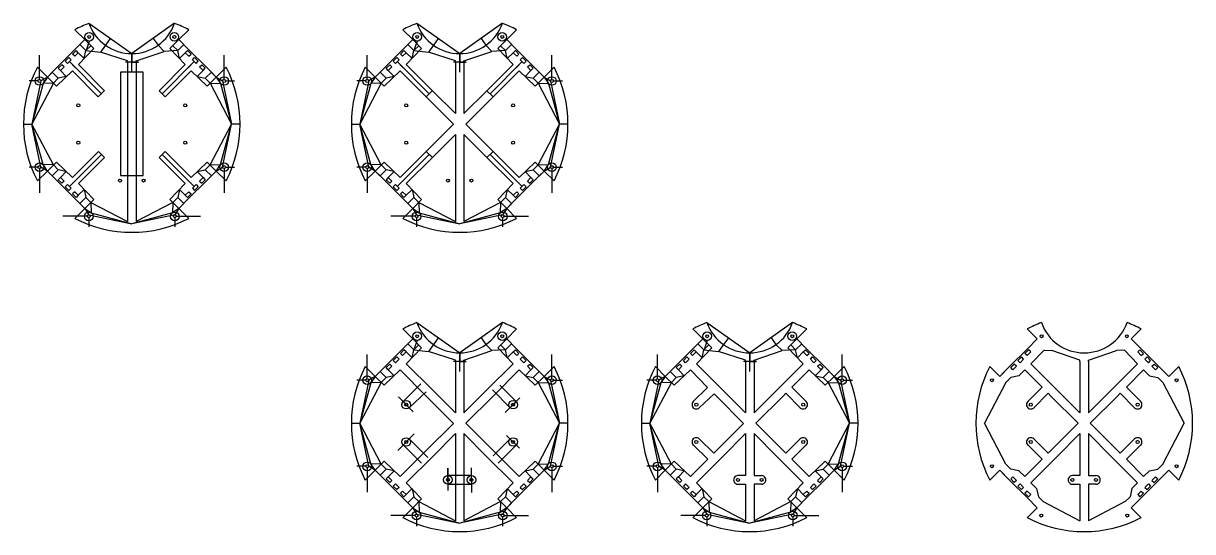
# Model space of a CAD drawing. Header units: millimetres. Extents: x 94 to 4663, y 1700 to 2819.
# Drawn here: x 3504 to 4663, y 1980 to 2484 of the extents above; entities that cross this region are included whole.
import ezdxf

# ---------------------------------------------------------------- set-up
doc = ezdxf.new("R2010")
doc.units = ezdxf.units.MM

msp = doc.modelspace()

# ---------------------------------------------------------------- linework, layer by layer
for p, q in [((3569.2, 2484), (3611.7, 2454)), ((3654.2, 2484), (3611.7, 2454)), ((3894.3, 2484), (3936.8, 2454)), ((3979.3, 2484), (3936.8, 2454)), ((3565.1, 2467.8), (3555.2, 2477.7)), ((3658.3, 2467.8), (3668.2, 2477.7)), ((3890.2, 2467.8), (3880.3, 2477.7)), ((3983.4, 2467.8), (3993.3, 2477.7)), ((3555.4, 2458.1), (3537.7, 2440.4)), ((3555.4, 2458.1), (3565.1, 2467.8)), ((3574, 2458.9), (3558.8, 2443)), ((3560.2, 2463), (3566.2, 2457)), ((3565.1, 2467.8), (3574, 2458.9)), ((3566.2, 2457), (3571.1, 2461.8)), ((3569.5, 2466.2), (3566.7, 2458.2)), ((3566.7, 2458.2), (3567.1, 2457.8)), ((3585.7, 2462.2), (3580.8, 2455.3)), ((3590.4, 2469), (3585.7, 2462.2)), ((3632.9, 2469), (3637.7, 2462.2)), ((3637.7, 2462.2), (3643.7, 2456.2)), ((3658.3, 2467.8), (3649.4, 2458.9)), ((3649.4, 2458.9), (3664.6, 2443)), ((3657.2, 2457), (3652.3, 2461.8)), ((3663.2, 2463), (3657.2, 2457)), ((3668, 2458.1), (3658.3, 2467.8)), ((3668, 2458.1), (3685.7, 2440.4)), ((3880.4, 2458.1), (3862.8, 2440.4)), ((3880.4, 2458.1), (3890.2, 2467.8)), ((3899.1, 2458.9), (3883.9, 2443)), ((3885.3, 2463), (3891.3, 2457)), ((3890.2, 2467.8), (3899.1, 2458.9)), ((3891.3, 2457), (3896.2, 2461.8)), ((3894.6, 2466.2), (3891.7, 2458.2)), ((3891.7, 2458.2), (3892.1, 2457.8)), ((3910.8, 2462.2), (3905.9, 2455.3)), ((3915.5, 2469), (3910.8, 2462.2)), ((3958, 2469), (3962.8, 2462.2)), ((3962.8, 2462.2), (3968.8, 2456.2)), ((3983.4, 2467.8), (3974.5, 2458.9)), ((3974.5, 2458.9), (3989.7, 2443)), ((3982.2, 2457), (3977.4, 2461.8)), ((3988.3, 2463), (3982.2, 2457)), ((3993.1, 2458.1), (3983.4, 2467.8)), ((3993.1, 2458.1), (4010.8, 2440.4)), ((3520.1, 2428.2), (3520.1, 2452.4)), ((3549.4, 2450), (3545.8, 2446.4)), ((3548, 2444.2), (3545.8, 2446.4)), ((3551.6, 2447.8), (3548, 2444.2)), ((3551.6, 2447.8), (3549.4, 2450)), ((3556.5, 2457), (3552.9, 2453.5)), ((3555.1, 2451.3), (3552.9, 2453.5)), ((3558.6, 2454.8), (3555.1, 2451.3)), ((3558.6, 2454.8), (3556.5, 2457)), ((3558.6, 2454.8), (3564.5, 2449)), ((3564.5, 2449), (3566.2, 2457)), ((3566.2, 2457), (3580.8, 2455.3)), ((3607.4, 2446.8), (3580.8, 2455.3)), ((3607.4, 2445.5), (3607.4, 2446.8)), ((3611.7, 2435.4), (3611.7, 2454)), ((3611.7, 2454), (3611.7, 2445.5)), ((3611.7, 2454), (3611.7, 2445.5)), ((3615.9, 2446.9), (3643.7, 2456.2)), ((3615.9, 2445.5), (3615.9, 2446.9)), ((3657.2, 2457), (3643.7, 2456.2)), ((3658.9, 2449), (3657.2, 2457)), ((3664.7, 2454.8), (3658.9, 2449)), ((3664.7, 2454.8), (3666.9, 2457)), ((3664.7, 2454.8), (3668.3, 2451.3)), ((3666.9, 2457), (3670.5, 2453.5)), ((3668.3, 2451.3), (3670.5, 2453.5)), ((3671.8, 2447.8), (3674, 2450)), ((3671.8, 2447.8), (3675.4, 2444.2)), ((3674, 2450), (3677.5, 2446.4)), ((3675.4, 2444.2), (3677.5, 2446.4)), ((3703.2, 2428.2), (3703.2, 2452.4)), ((3845.2, 2428.2), (3845.2, 2452.4)), ((3874.5, 2450), (3870.9, 2446.4)), ((3873.1, 2444.2), (3870.9, 2446.4)), ((3876.7, 2447.8), (3873.1, 2444.2)), ((3876.7, 2447.8), (3874.5, 2450)), ((3881.5, 2457), (3878, 2453.5)), ((3880.2, 2451.3), (3878, 2453.5)), ((3883.7, 2454.8), (3880.2, 2451.3)), ((3883.7, 2454.8), (3881.5, 2457)), ((3883.7, 2454.8), (3889.6, 2449)), ((3889.6, 2449), (3891.3, 2457)), ((3891.3, 2457), (3905.9, 2455.3)), ((3932.5, 2446.8), (3905.9, 2455.3)), ((3932.5, 2445.5), (3932.5, 2446.8)), ((3936.8, 2435.4), (3936.8, 2454)), ((3936.8, 2454), (3936.8, 2445.5)), ((3936.8, 2454), (3936.8, 2445.5)), ((3941, 2446.9), (3968.8, 2456.2)), ((3941, 2445.5), (3941, 2446.9)), ((3982.2, 2457), (3968.8, 2456.2)), ((3984, 2449), (3982.2, 2457)), ((3989.8, 2454.8), (3984, 2449)), ((3989.8, 2454.8), (3992, 2457)), ((3989.8, 2454.8), (3993.4, 2451.3)), ((3992, 2457), (3995.6, 2453.5)), ((3993.4, 2451.3), (3995.6, 2453.5)), ((3996.9, 2447.8), (3999.1, 2450)), ((3996.9, 2447.8), (4000.4, 2444.2)), ((3999.1, 2450), (4002.6, 2446.4)), ((4000.4, 2444.2), (4002.6, 2446.4)), ((4028.3, 2428.2), (4028.3, 2452.4)), ((3528, 2430.7), (3518.1, 2440.6)), ((3537.7, 2440.4), (3528, 2430.7)), ((3528, 2430.7), (3532.8, 2435.6)), ((3532.8, 2435.6), (3538.8, 2429.6)), ((3536.9, 2421.8), (3552.8, 2437)), ((3542.3, 2442.9), (3538.8, 2439.4)), ((3541, 2437.2), (3538.8, 2439.4)), ((3544.5, 2440.7), (3541, 2437.2)), ((3541, 2437.2), (3546.8, 2431.3)), ((3544.5, 2440.7), (3542.3, 2442.9)), ((3549.8, 2446), (3555.5, 2440.3)), ((3549.8, 2446), (3581.6, 2414.2)), ((3549.8, 2446), (3555.8, 2440)), ((3552.8, 2437), (3578.5, 2411.1)), ((3552.8, 2437), (3552.8, 2437)), ((3558.8, 2443), (3584.6, 2417.2)), ((3558.8, 2443), (3558.8, 2443)), ((3600.4, 2435.4), (3600.4, 2332.9)), ((3623, 2435.4), (3600.4, 2435.4)), ((3618.3, 2445.5), (3605.5, 2445.5)), ((3611.7, 2445.5), (3607.4, 2445.5)), ((3607.4, 2445.5), (3607.4, 2290.5)), ((3611.7, 2445.5), (3618.3, 2445.5)), ((3611.7, 2445.5), (3615.9, 2445.5)), ((3615.9, 2445.5), (3615.9, 2290.6)), ((3623, 2332.9), (3623, 2435.4)), ((3638.8, 2417.2), (3664.6, 2443)), ((3673.6, 2446), (3641.8, 2414.2)), ((3644.8, 2411.2), (3670.6, 2437)), ((3673.6, 2446), (3667.6, 2440)), ((3673.6, 2446), (3667.9, 2440.3)), ((3686.5, 2421.8), (3670.6, 2437)), ((3682.4, 2437.2), (3676.6, 2431.3)), ((3678.9, 2440.7), (3681.1, 2442.9)), ((3678.9, 2440.7), (3682.4, 2437.2)), ((3681.1, 2442.9), (3684.6, 2439.4)), ((3682.4, 2437.2), (3684.6, 2439.4)), ((3690.6, 2435.6), (3684.6, 2429.6)), ((3685.7, 2440.4), (3695.4, 2430.7)), ((3695.4, 2430.7), (3690.6, 2435.6)), ((3695.4, 2430.7), (3705.3, 2440.6)), ((3853, 2430.7), (3843.1, 2440.6)), ((3862.8, 2440.4), (3853, 2430.7)), ((3853, 2430.7), (3857.9, 2435.6)), ((3857.9, 2435.6), (3863.9, 2429.6)), ((3862, 2421.8), (3877.9, 2437)), ((3867.4, 2442.9), (3863.9, 2439.4)), ((3866, 2437.2), (3863.9, 2439.4)), ((3869.6, 2440.7), (3866, 2437.2)), ((3866, 2437.2), (3871.9, 2431.3)), ((3869.6, 2440.7), (3867.4, 2442.9)), ((3874.9, 2446), (3880.5, 2440.3)), ((3874.9, 2446), (3906.7, 2414.2)), ((3874.9, 2446), (3880.9, 2440)), ((3877.9, 2437), (3903.6, 2411.1)), ((3877.9, 2437), (3877.9, 2437)), ((3883.9, 2443), (3909.7, 2417.2)), ((3883.9, 2443), (3883.9, 2443)), ((3943.4, 2445.5), (3930.6, 2445.5)), ((3936.8, 2445.5), (3932.5, 2445.5)), ((3932.5, 2445.5), (3932.5, 2394.4)), ((3936.8, 2445.5), (3943.4, 2445.5)), ((3936.8, 2445.5), (3941, 2445.5)), ((3941, 2445.5), (3941, 2394.4)), ((3963.8, 2417.2), (3989.7, 2443)), ((3998.7, 2446), (3966.9, 2414.2)), ((3969.9, 2411.2), (3995.7, 2437)), ((3998.7, 2446), (3992.7, 2440)), ((3998.7, 2446), (3993, 2440.3)), ((4011.6, 2421.8), (3995.7, 2437)), ((4007.5, 2437.2), (4001.6, 2431.3)), ((4004, 2440.7), (4006.2, 2442.9)), ((4004, 2440.7), (4007.5, 2437.2)), ((4006.2, 2442.9), (4009.7, 2439.4)), ((4007.5, 2437.2), (4009.7, 2439.4)), ((4015.7, 2435.6), (4009.6, 2429.6)), ((4010.8, 2440.4), (4020.5, 2430.7)), ((4020.5, 2430.7), (4015.7, 2435.6)), ((4020.5, 2430.7), (4030.4, 2440.6)), ((3518.7, 2426.8), (3509.8, 2426.8)), ((3521.6, 2426.8), (3512.7, 2384.1)), ((3534, 2424.7), (3512.7, 2384.1)), ((3523.7, 2424.4), (3512.7, 2384.1)), ((3528, 2430.7), (3521.6, 2426.8)), ((3528, 2430.7), (3523.7, 2424.4)), ((3534, 2424.7), (3523.7, 2424.4)), ((3528, 2430.7), (3536.9, 2421.8)), ((3538.8, 2429.6), (3534, 2424.7)), ((3546.8, 2431.3), (3538.8, 2429.6)), ((3676.6, 2431.3), (3684.6, 2429.6)), ((3684.6, 2429.6), (3689.4, 2424.7)), ((3695.4, 2430.7), (3686.5, 2421.8)), ((3689.4, 2424.7), (3710.7, 2384.1)), ((3689.4, 2424.7), (3699.7, 2424.4)), ((3695.4, 2430.7), (3701.8, 2426.8)), ((3695.4, 2430.7), (3699.7, 2424.4)), ((3699.7, 2424.4), (3710.7, 2384.1)), ((3701.8, 2426.8), (3710.7, 2384.1)), ((3704.7, 2426.8), (3713.6, 2426.8)), ((3843.8, 2426.8), (3834.9, 2426.8)), ((3846.7, 2426.8), (3837.8, 2384.1)), ((3859, 2424.7), (3837.8, 2384.1)), ((3848.8, 2424.4), (3837.8, 2384.1)), ((3853, 2430.7), (3846.7, 2426.8)), ((3853, 2430.7), (3848.8, 2424.4)), ((3859, 2424.7), (3848.8, 2424.4)), ((3853, 2430.7), (3862, 2421.8)), ((3863.9, 2429.6), (3859, 2424.7)), ((3871.9, 2431.3), (3863.9, 2429.6)), ((4001.6, 2431.3), (4009.6, 2429.6)), ((4009.6, 2429.6), (4014.5, 2424.7)), ((4020.5, 2430.7), (4011.6, 2421.8)), ((4014.5, 2424.7), (4035.7, 2384.1)), ((4014.5, 2424.7), (4024.8, 2424.4)), ((4020.5, 2430.7), (4026.9, 2426.8)), ((4020.5, 2430.7), (4024.8, 2424.4)), ((4024.8, 2424.4), (4035.7, 2384.1)), ((4026.9, 2426.8), (4035.7, 2384.1)), ((4029.8, 2426.8), (4038.7, 2426.8)), ((3584.7, 2417.3), (3578.5, 2411.1)), ((3644.8, 2411.2), (3638.8, 2417.2)), ((3641.8, 2414.2), (3644.8, 2411.2)), ((3909.8, 2417.3), (3903.6, 2411.1)), ((3909.7, 2417.2), (3932.5, 2394.4)), ((3963.8, 2417.2), (3941, 2394.4)), ((3969.9, 2411.2), (3963.8, 2417.2)), ((3966.9, 2414.2), (3969.9, 2411.2)), ((3903.6, 2411.1), (3930.7, 2384)), ((3969.9, 2411.2), (3942.8, 2384.1)), ((3504.2, 2384.1), (3512.7, 2384.1)), ((3534, 2343.5), (3512.7, 2384.1)), ((3521.6, 2341.4), (3512.7, 2384.1)), ((3523.7, 2343.8), (3512.7, 2384.1)), ((3689.4, 2343.5), (3710.7, 2384.1)), ((3699.7, 2343.8), (3710.7, 2384.1)), ((3701.8, 2341.4), (3710.7, 2384.1)), ((3719.2, 2384.1), (3710.7, 2384.1)), ((3829.3, 2384.1), (3837.8, 2384.1)), ((3859, 2343.5), (3837.8, 2384.1)), ((3846.7, 2341.4), (3837.8, 2384.1)), ((3848.8, 2343.8), (3837.8, 2384.1)), ((3903.7, 2357), (3930.7, 2384)), ((3969.9, 2357), (3942.8, 2384.1)), ((4014.5, 2343.5), (4035.7, 2384.1)), ((4024.8, 2343.8), (4035.7, 2384.1)), ((4026.9, 2341.4), (4035.7, 2384.1)), ((4044.2, 2384.1), (4035.7, 2384.1)), ((3909.7, 2351), (3932.5, 2373.8)), ((3932.5, 2373.8), (3932.5, 2290.5)), ((3963.8, 2351), (3941, 2373.8)), ((3941, 2373.8), (3941, 2290.6)), ((3549.8, 2322.2), (3581.6, 2354)), ((3578.6, 2357), (3552.8, 2331.2)), ((3584.6, 2351), (3578.6, 2357)), ((3581.6, 2354), (3584.6, 2351)), ((3644.8, 2357), (3638.8, 2351)), ((3641.8, 2354), (3644.8, 2357)), ((3673.6, 2322.2), (3641.8, 2354)), ((3644.8, 2357), (3670.6, 2331.2)), ((3874.9, 2322.2), (3906.7, 2354)), ((3903.7, 2357), (3877.9, 2331.2)), ((3909.7, 2351), (3903.7, 2357)), ((3906.7, 2354), (3909.7, 2351)), ((3969.9, 2357), (3963.8, 2351)), ((3966.9, 2354), (3969.9, 2357)), ((3998.7, 2322.2), (3966.9, 2354)), ((3969.9, 2357), (3995.7, 2331.2)), ((3528, 2337.5), (3523.7, 2343.8)), ((3534, 2343.5), (3523.7, 2343.8)), ((3528, 2337.5), (3536.9, 2346.4)), ((3538.8, 2338.6), (3534, 2343.5)), ((3536.9, 2346.4), (3552.8, 2331.2)), ((3584.6, 2351), (3558.8, 2325.2)), ((3638.8, 2351), (3664.6, 2325.2)), ((3686.5, 2346.4), (3670.6, 2331.2)), ((3684.6, 2338.6), (3689.4, 2343.5)), ((3695.4, 2337.5), (3686.5, 2346.4)), ((3689.4, 2343.5), (3699.7, 2343.8)), ((3695.4, 2337.5), (3699.7, 2343.8)), ((3853, 2337.5), (3848.8, 2343.8)), ((3859, 2343.5), (3848.8, 2343.8)), ((3853, 2337.5), (3862, 2346.4)), ((3863.9, 2338.6), (3859, 2343.5)), ((3862, 2346.4), (3877.9, 2331.2)), ((3909.7, 2351), (3883.9, 2325.2)), ((3963.8, 2351), (3989.7, 2325.2)), ((4011.6, 2346.4), (3995.7, 2331.2)), ((4009.6, 2338.6), (4014.5, 2343.5)), ((4020.5, 2337.5), (4011.6, 2346.4)), ((4014.5, 2343.5), (4024.8, 2343.8)), ((4020.5, 2337.5), (4024.8, 2343.8)), ((3518.7, 2341.4), (3509.8, 2341.4)), ((3528, 2337.5), (3518.1, 2327.6)), ((3520.1, 2340), (3520.1, 2315.8)), ((3528, 2337.5), (3521.6, 2341.4)), ((3537.7, 2327.8), (3528, 2337.5)), ((3537.7, 2327.8), (3528, 2337.5)), ((3528, 2337.5), (3532.8, 2332.6)), ((3532.8, 2332.6), (3538.8, 2338.6)), ((3546.8, 2336.9), (3538.8, 2338.6)), ((3541, 2331.1), (3538.8, 2328.9)), ((3541, 2331.1), (3546.8, 2336.9)), ((3541, 2331.1), (3544.5, 2327.5)), ((3600.4, 2332.9), (3623, 2332.9)), ((3676.6, 2336.9), (3684.6, 2338.6)), ((3682.4, 2331.1), (3676.6, 2336.9)), ((3682.4, 2331.1), (3678.9, 2327.5)), ((3682.4, 2331.1), (3684.6, 2328.9)), ((3690.6, 2332.6), (3684.6, 2338.6)), ((3685.7, 2327.8), (3695.4, 2337.5)), ((3685.7, 2327.8), (3695.4, 2337.5)), ((3695.4, 2337.5), (3690.6, 2332.6)), ((3695.4, 2337.5), (3701.8, 2341.4)), ((3695.4, 2337.5), (3705.3, 2327.6)), ((3703.2, 2340), (3703.2, 2315.8)), ((3704.7, 2341.4), (3713.6, 2341.4)), ((3843.8, 2341.4), (3834.9, 2341.4)), ((3853, 2337.5), (3843.1, 2327.6)), ((3845.2, 2340), (3845.2, 2315.8)), ((3853, 2337.5), (3846.7, 2341.4)), ((3862.8, 2327.8), (3853, 2337.5)), ((3862.8, 2327.8), (3853, 2337.5)), ((3853, 2337.5), (3857.9, 2332.6)), ((3857.9, 2332.6), (3863.9, 2338.6)), ((3871.9, 2336.9), (3863.9, 2338.6)), ((3866, 2331.1), (3863.9, 2328.9)), ((3866, 2331.1), (3871.9, 2336.9)), ((3866, 2331.1), (3869.6, 2327.5)), ((4001.6, 2336.9), (4009.6, 2338.6)), ((4007.5, 2331.1), (4001.6, 2336.9)), ((4007.5, 2331.1), (4004, 2327.5)), ((4007.5, 2331.1), (4009.7, 2328.9)), ((4015.7, 2332.6), (4009.6, 2338.6)), ((4010.8, 2327.8), (4020.5, 2337.5)), ((4010.8, 2327.8), (4020.5, 2337.5)), ((4020.5, 2337.5), (4015.7, 2332.6)), ((4020.5, 2337.5), (4026.9, 2341.4)), ((4020.5, 2337.5), (4030.4, 2327.6)), ((4028.3, 2340), (4028.3, 2315.8)), ((4029.8, 2341.4), (4038.7, 2341.4)), ((3537.7, 2327.8), (3555.4, 2310.1)), ((3538.8, 2328.9), (3542.3, 2325.3)), ((3544.5, 2327.5), (3542.3, 2325.3)), ((3548, 2324), (3545.8, 2321.8)), ((3545.8, 2321.8), (3549.4, 2318.3)), ((3548, 2324), (3551.6, 2320.4)), ((3551.6, 2320.4), (3549.4, 2318.3)), ((3549.8, 2322.2), (3555.8, 2328.2)), ((3549.8, 2322.2), (3555.5, 2327.9)), ((3558.6, 2313.4), (3564.5, 2319.2)), ((3574, 2309.3), (3558.8, 2325.2)), ((3564.5, 2319.2), (3566.2, 2311.2)), ((3649.4, 2309.3), (3664.6, 2325.2)), ((3658.9, 2319.2), (3657.2, 2311.2)), ((3664.7, 2313.4), (3658.9, 2319.2)), ((3673.6, 2322.2), (3667.6, 2328.2)), ((3673.6, 2322.2), (3667.9, 2327.9)), ((3685.7, 2327.8), (3668, 2310.1)), ((3675.4, 2324), (3671.8, 2320.4)), ((3671.8, 2320.4), (3674, 2318.3)), ((3677.5, 2321.8), (3674, 2318.3)), ((3675.4, 2324), (3677.5, 2321.8)), ((3678.9, 2327.5), (3681.1, 2325.3)), ((3684.6, 2328.9), (3681.1, 2325.3)), ((3862.8, 2327.8), (3880.4, 2310.1)), ((3863.9, 2328.9), (3867.4, 2325.3)), ((3869.6, 2327.5), (3867.4, 2325.3)), ((3873.1, 2324), (3870.9, 2321.8)), ((3870.9, 2321.8), (3874.5, 2318.3)), ((3873.1, 2324), (3876.7, 2320.4)), ((3876.7, 2320.4), (3874.5, 2318.3)), ((3874.9, 2322.2), (3880.9, 2328.2)), ((3874.9, 2322.2), (3880.5, 2327.9)), ((3883.7, 2313.4), (3889.6, 2319.2)), ((3899.1, 2309.3), (3883.9, 2325.2)), ((3889.6, 2319.2), (3891.3, 2311.2)), ((3974.5, 2309.3), (3989.7, 2325.2)), ((3984, 2319.2), (3982.2, 2311.2)), ((3989.8, 2313.4), (3984, 2319.2)), ((3998.7, 2322.2), (3992.7, 2328.2)), ((3998.7, 2322.2), (3993, 2327.9)), ((4010.8, 2327.8), (3993.1, 2310.1)), ((4000.4, 2324), (3996.9, 2320.4)), ((3996.9, 2320.4), (3999.1, 2318.3)), ((4002.6, 2321.8), (3999.1, 2318.3)), ((4000.4, 2324), (4002.6, 2321.8)), ((4004, 2327.5), (4006.2, 2325.3)), ((4009.7, 2328.9), (4006.2, 2325.3)), ((3555.1, 2316.9), (3552.9, 2314.7)), ((3552.9, 2314.7), (3556.5, 2311.2)), ((3555.1, 2316.9), (3558.6, 2313.4)), ((3555.4, 2310.1), (3565.1, 2300.4)), ((3558.6, 2313.4), (3556.5, 2311.2)), ((3560.2, 2305.2), (3566.2, 2311.2)), ((3565.1, 2300.4), (3574, 2309.3)), ((3566.2, 2311.2), (3571.1, 2306.4)), ((3658.3, 2300.4), (3649.4, 2309.3)), ((3657.2, 2311.2), (3652.3, 2306.4)), ((3663.2, 2305.2), (3657.2, 2311.2)), ((3668, 2310.1), (3658.3, 2300.4)), ((3668.3, 2316.9), (3664.7, 2313.4)), ((3664.7, 2313.4), (3666.9, 2311.2)), ((3670.5, 2314.7), (3666.9, 2311.2)), ((3668.3, 2316.9), (3670.5, 2314.7)), ((3880.2, 2316.9), (3878, 2314.7)), ((3878, 2314.7), (3881.5, 2311.2)), ((3880.2, 2316.9), (3883.7, 2313.4)), ((3880.4, 2310.1), (3890.2, 2300.4)), ((3883.7, 2313.4), (3881.5, 2311.2)), ((3885.3, 2305.2), (3891.3, 2311.2)), ((3890.2, 2300.4), (3899.1, 2309.3)), ((3891.3, 2311.2), (3896.2, 2306.4)), ((3983.4, 2300.4), (3974.5, 2309.3)), ((3982.2, 2311.2), (3977.4, 2306.4)), ((3988.3, 2305.2), (3982.2, 2311.2)), ((3993.1, 2310.1), (3983.4, 2300.4)), ((3993.4, 2316.9), (3989.8, 2313.4)), ((3989.8, 2313.4), (3992, 2311.2)), ((3995.6, 2314.7), (3992, 2311.2)), ((3993.4, 2316.9), (3995.6, 2314.7)), ((3565.1, 2300.4), (3555.2, 2290.5)), ((3565.1, 2300.4), (3560.2, 2305.2)), ((3565.1, 2300.4), (3569, 2294)), ((3565.1, 2300.4), (3571.4, 2296.1)), ((3571.1, 2306.4), (3607.4, 2287.4)), ((3571.1, 2306.4), (3571.4, 2296.1)), ((3571.4, 2296.1), (3611.7, 2285.1)), ((3652, 2296.1), (3611.7, 2285.1)), ((3652.3, 2306.4), (3615.9, 2287.4)), ((3652.3, 2306.4), (3652, 2296.1)), ((3658.3, 2300.4), (3652, 2296.1)), ((3658.3, 2300.4), (3654.4, 2294)), ((3658.3, 2300.4), (3663.2, 2305.2)), ((3658.3, 2300.4), (3668.2, 2290.5)), ((3890.2, 2300.4), (3880.3, 2290.5)), ((3890.2, 2300.4), (3885.3, 2305.2)), ((3890.2, 2300.4), (3894.1, 2294)), ((3890.2, 2300.4), (3896.5, 2296.1)), ((3896.2, 2306.4), (3932.5, 2287.4)), ((3896.2, 2306.4), (3896.5, 2296.1)), ((3896.5, 2296.1), (3936.8, 2285.1)), ((3977.1, 2296.1), (3936.8, 2285.1)), ((3977.4, 2306.4), (3941, 2287.4)), ((3977.4, 2306.4), (3977.1, 2296.1)), ((3983.4, 2300.4), (3977.1, 2296.1)), ((3983.4, 2300.4), (3979.4, 2294)), ((3983.4, 2300.4), (3988.3, 2305.2)), ((3983.4, 2300.4), (3993.3, 2290.5)), ((3567.6, 2292.6), (3543.4, 2292.6)), ((3569, 2294), (3611.7, 2285.1)), ((3569, 2291.1), (3569, 2282.2)), ((3607.4, 2290.5), (3607.4, 2287.4)), ((3654.4, 2294), (3611.7, 2285.1)), ((3615.9, 2290.6), (3615.9, 2287.4)), ((3654.4, 2291.1), (3654.4, 2282.2)), ((3655.8, 2292.6), (3680, 2292.6)), ((3892.7, 2292.6), (3868.4, 2292.6)), ((3894.1, 2294), (3936.8, 2285.1)), ((3894.1, 2291.1), (3894.1, 2282.2)), ((3932.5, 2290.5), (3932.5, 2287.4)), ((3979.4, 2294), (3936.8, 2285.1)), ((3941, 2290.6), (3941, 2287.4)), ((3979.4, 2291.1), (3979.4, 2282.2)), ((3980.9, 2292.6), (4005.1, 2292.6)), ((3890.2, 2171), (3880.3, 2180.9)), ((3894.3, 2187.1), (3936.8, 2157.1)), ((3979.3, 2187.1), (3936.8, 2157.1)), ((3983.4, 2171), (3993.3, 2180.9)), ((4177.8, 2171), (4167.9, 2180.9)), ((4181.9, 2187.1), (4224.4, 2157.1)), ((4266.9, 2187.1), (4224.4, 2157.1)), ((4271, 2171), (4280.9, 2180.9)), ((4509.4, 2171), (4499.5, 2180.9)), ((4602.6, 2171), (4612.5, 2180.9)), ((3880.4, 2161.2), (3890.2, 2171)), ((3890.2, 2171), (3899.1, 2162)), ((3894.6, 2169.3), (3891.7, 2161.3)), ((3915.5, 2172.1), (3910.8, 2165.3)), ((3958, 2172.1), (3962.8, 2165.3)), ((3983.4, 2171), (3974.5, 2162)), ((3993.1, 2161.2), (3983.4, 2171)), ((4168.1, 2161.2), (4177.8, 2171)), ((4177.8, 2171), (4186.7, 2162)), ((4182.2, 2169.3), (4179.4, 2161.3)), ((4203.2, 2172.1), (4198.4, 2165.3)), ((4245.7, 2172.1), (4250.4, 2165.3)), ((4271, 2171), (4262.1, 2162)), ((4280.8, 2161.2), (4271, 2171)), ((4499.7, 2161.2), (4509.4, 2171)), ((4612.4, 2161.2), (4602.6, 2171)), ((3880.4, 2161.2), (3862.8, 2143.6)), ((3881.5, 2160.1), (3878, 2156.6)), ((3880.2, 2154.4), (3878, 2156.6)), ((3883.7, 2158), (3880.2, 2154.4)), ((3883.7, 2158), (3881.5, 2160.1)), ((3883.7, 2158), (3889.6, 2152.1)), ((3899.1, 2162), (3883.9, 2146.1)), ((3885.3, 2166.1), (3891.3, 2160.1)), ((3889.6, 2152.1), (3891.3, 2160.1)), ((3891.3, 2160.1), (3896.2, 2165)), ((3891.3, 2160.1), (3905.9, 2158.4)), ((3891.7, 2161.3), (3892.1, 2160.9)), ((3910.8, 2165.3), (3905.9, 2158.4)), ((3932.5, 2149.9), (3905.9, 2158.4)), ((3936.8, 2138.5), (3936.8, 2157.1)), ((3936.8, 2157.1), (3936.8, 2148.6)), ((3936.8, 2157.1), (3936.8, 2148.6)), ((3941, 2150), (3968.8, 2159.3)), ((3962.8, 2165.3), (3968.8, 2159.3)), ((3982.2, 2160.1), (3968.8, 2159.3)), ((3974.5, 2162), (3989.7, 2146.1)), ((3982.2, 2160.1), (3977.4, 2165)), ((3988.3, 2166.1), (3982.2, 2160.1)), ((3984, 2152.1), (3982.2, 2160.1)), ((3989.8, 2158), (3984, 2152.1)), ((3989.8, 2158), (3992, 2160.1)), ((3989.8, 2158), (3993.4, 2154.4)), ((3992, 2160.1), (3995.6, 2156.6)), ((3993.1, 2161.2), (4010.8, 2143.6)), ((3993.4, 2154.4), (3995.6, 2156.6)), ((4168.1, 2161.2), (4150.4, 2143.6)), ((4169.2, 2160.1), (4165.6, 2156.6)), ((4167.8, 2154.4), (4165.6, 2156.6)), ((4171.4, 2158), (4167.8, 2154.4)), ((4171.4, 2158), (4169.2, 2160.1)), ((4171.4, 2158), (4177.2, 2152.1)), ((4186.7, 2162), (4171.5, 2146.1)), ((4172.9, 2166.1), (4178.9, 2160.1)), ((4177.2, 2152.1), (4178.9, 2160.1)), ((4178.9, 2160.1), (4183.8, 2165)), ((4178.9, 2160.1), (4193.5, 2158.4)), ((4179.4, 2161.3), (4179.8, 2160.9)), ((4198.4, 2165.3), (4193.5, 2158.4)), ((4220.2, 2149.9), (4193.5, 2158.4)), ((4224.4, 2138.5), (4224.4, 2157.1)), ((4224.4, 2157.1), (4224.4, 2148.6)), ((4224.4, 2157.1), (4224.4, 2148.6)), ((4228.7, 2150), (4256.4, 2159.3)), ((4250.4, 2165.3), (4256.4, 2159.3)), ((4269.9, 2160.1), (4256.4, 2159.3)), ((4262.1, 2162), (4277.3, 2146.1)), ((4269.9, 2160.1), (4265, 2165)), ((4275.9, 2166.1), (4269.9, 2160.1)), ((4271.6, 2152.1), (4269.9, 2160.1)), ((4277.5, 2158), (4271.6, 2152.1)), ((4277.5, 2158), (4279.7, 2160.1)), ((4277.5, 2158), (4281, 2154.4)), ((4279.7, 2160.1), (4283.2, 2156.6)), ((4280.8, 2161.2), (4298.4, 2143.6)), ((4281, 2154.4), (4283.2, 2156.6)), ((4499.7, 2161.2), (4482, 2143.6)), ((4500.8, 2160.1), (4497.2, 2156.6)), ((4499.4, 2154.4), (4497.2, 2156.6)), ((4503, 2158), (4499.4, 2154.4)), ((4503, 2158), (4500.8, 2160.1)), ((4516.2, 2159.8), (4503.1, 2146.1)), ((4516.2, 2159.8), (4524, 2159.3)), ((4551.8, 2150), (4524, 2159.3)), ((4560.3, 2150), (4588, 2159.3)), ((4595.9, 2159.8), (4588, 2159.3)), ((4595.9, 2159.8), (4608.9, 2146.1)), ((4609.1, 2158), (4611.3, 2160.1)), ((4609.1, 2158), (4612.6, 2154.4)), ((4611.3, 2160.1), (4614.8, 2156.6)), ((4612.4, 2161.2), (4630, 2143.6)), ((4612.6, 2154.4), (4614.8, 2156.6)), ((3845.2, 2131.3), (3845.2, 2155.6)), ((3867.4, 2146), (3863.9, 2142.5)), ((3869.6, 2143.8), (3867.4, 2146)), ((3874.5, 2153.1), (3870.9, 2149.5)), ((3873.1, 2147.3), (3870.9, 2149.5)), ((3876.7, 2150.9), (3873.1, 2147.3)), ((3876.7, 2150.9), (3874.5, 2153.1)), ((3883.9, 2146.1), (3909.7, 2120.3)), ((3883.9, 2146.1), (3883.9, 2146.1)), ((3943.4, 2148.6), (3930.6, 2148.6)), ((3932.5, 2148.6), (3932.5, 2149.9)), ((3936.8, 2148.6), (3932.5, 2148.6)), ((3932.5, 2148.6), (3932.5, 2097.5)), ((3936.8, 2148.6), (3943.4, 2148.6)), ((3936.8, 2148.6), (3941, 2148.6)), ((3941, 2148.6), (3941, 2150)), ((3941, 2148.6), (3941, 2097.5)), ((3963.8, 2120.3), (3989.7, 2146.1)), ((3996.9, 2150.9), (3999.1, 2153.1)), ((3996.9, 2150.9), (4000.4, 2147.3)), ((3999.1, 2153.1), (4002.6, 2149.5)), ((4000.4, 2147.3), (4002.6, 2149.5)), ((4004, 2143.8), (4006.2, 2146)), ((4006.2, 2146), (4009.7, 2142.5)), ((4028.3, 2131.3), (4028.3, 2155.6)), ((4132.9, 2131.3), (4132.9, 2155.6)), ((4155, 2146), (4151.5, 2142.5)), ((4157.2, 2143.8), (4155, 2146)), ((4162.1, 2153.1), (4158.6, 2149.5)), ((4160.8, 2147.3), (4158.6, 2149.5)), ((4164.3, 2150.9), (4160.8, 2147.3)), ((4164.3, 2150.9), (4162.1, 2153.1)), ((4171.5, 2146.1), (4197.4, 2120.3)), ((4171.5, 2146.1), (4171.5, 2146.1)), ((4231, 2148.6), (4218.2, 2148.6)), ((4220.2, 2148.6), (4220.2, 2149.9)), ((4224.4, 2148.6), (4220.2, 2148.6)), ((4220.2, 2148.6), (4220.2, 2097.5)), ((4224.4, 2148.6), (4231, 2148.6)), ((4224.4, 2148.6), (4228.7, 2148.6)), ((4228.7, 2148.6), (4228.7, 2150)), ((4228.7, 2148.6), (4228.7, 2097.5)), ((4251.5, 2120.3), (4277.3, 2146.1)), ((4284.5, 2150.9), (4286.7, 2153.1)), ((4284.5, 2150.9), (4288.1, 2147.3)), ((4286.7, 2153.1), (4290.3, 2149.5)), ((4288.1, 2147.3), (4290.3, 2149.5)), ((4291.6, 2143.8), (4293.8, 2146)), ((4293.8, 2146), (4297.3, 2142.5)), ((4316, 2131.3), (4316, 2155.6)), ((4486.6, 2146), (4483.1, 2142.5)), ((4488.8, 2143.8), (4486.6, 2146)), ((4493.7, 2153.1), (4490.2, 2149.5)), ((4492.4, 2147.3), (4490.2, 2149.5)), ((4495.9, 2150.9), (4492.4, 2147.3)), ((4495.9, 2150.9), (4493.7, 2153.1)), ((4529, 2120.3), (4503.1, 2146.1)), ((4551.8, 2148.6), (4551.8, 2150)), ((4551.8, 2148.6), (4551.8, 2097.5)), ((4560.3, 2148.6), (4560.3, 2150)), ((4560.3, 2148.6), (4560.3, 2097.5)), ((4583.1, 2120.3), (4608.9, 2146.1)), ((4616.2, 2150.9), (4618.3, 2153.1)), ((4616.2, 2150.9), (4619.7, 2147.3)), ((4618.3, 2153.1), (4621.9, 2149.5)), ((4619.7, 2147.3), (4621.9, 2149.5)), ((4623.2, 2143.8), (4625.4, 2146)), ((4625.4, 2146), (4628.9, 2142.5)), ((3853, 2133.8), (3843.1, 2143.7)), ((3853, 2133.8), (3846.7, 2129.9)), ((3853, 2133.8), (3848.8, 2127.5)), ((3862.8, 2143.6), (3853, 2133.8)), ((3853, 2133.8), (3857.9, 2138.7)), ((3853, 2133.8), (3862, 2124.9)), ((3857.9, 2138.7), (3863.9, 2132.7)), ((3862, 2124.9), (3877.9, 2140.1)), ((3866, 2140.3), (3863.9, 2142.5)), ((3871.9, 2134.4), (3863.9, 2132.7)), ((3869.6, 2143.8), (3866, 2140.3)), ((3866, 2140.3), (3871.9, 2134.4)), ((3877.9, 2140.1), (3903.6, 2114.2)), ((3877.9, 2140.1), (3877.9, 2140.1)), ((3969.9, 2114.3), (3995.7, 2140.1)), ((4011.6, 2124.9), (3995.7, 2140.1)), ((4007.5, 2140.3), (4001.6, 2134.4)), ((4001.6, 2134.4), (4009.6, 2132.7)), ((4004, 2143.8), (4007.5, 2140.3)), ((4007.5, 2140.3), (4009.7, 2142.5)), ((4015.7, 2138.7), (4009.6, 2132.7)), ((4010.8, 2143.6), (4020.5, 2133.8)), ((4020.5, 2133.8), (4011.6, 2124.9)), ((4020.5, 2133.8), (4015.7, 2138.7)), ((4020.5, 2133.8), (4030.4, 2143.7)), ((4020.5, 2133.8), (4026.9, 2129.9)), ((4020.5, 2133.8), (4024.8, 2127.5)), ((4140.7, 2133.8), (4130.8, 2143.7)), ((4140.7, 2133.8), (4134.3, 2129.9)), ((4140.7, 2133.8), (4136.4, 2127.5)), ((4150.4, 2143.6), (4140.7, 2133.8)), ((4140.7, 2133.8), (4145.5, 2138.7)), ((4140.7, 2133.8), (4149.6, 2124.9)), ((4145.5, 2138.7), (4151.5, 2132.7)), ((4149.6, 2124.9), (4165.5, 2140.1)), ((4153.7, 2140.3), (4151.5, 2142.5)), ((4159.5, 2134.4), (4151.5, 2132.7)), ((4157.2, 2143.8), (4153.7, 2140.3)), ((4153.7, 2140.3), (4159.5, 2134.4)), ((4165.5, 2140.1), (4182.6, 2122.9)), ((4165.5, 2140.1), (4165.5, 2140.1)), ((4266.2, 2123), (4283.3, 2140.1)), ((4299.2, 2124.9), (4283.3, 2140.1)), ((4295.1, 2140.3), (4289.3, 2134.4)), ((4289.3, 2134.4), (4297.3, 2132.7)), ((4291.6, 2143.8), (4295.1, 2140.3)), ((4295.1, 2140.3), (4297.3, 2142.5)), ((4303.3, 2138.7), (4297.3, 2132.7)), ((4298.4, 2143.6), (4308.2, 2133.8)), ((4308.2, 2133.8), (4299.2, 2124.9)), ((4308.2, 2133.8), (4303.3, 2138.7)), ((4308.2, 2133.8), (4318.1, 2143.7)), ((4308.2, 2133.8), (4314.5, 2129.9)), ((4308.2, 2133.8), (4312.4, 2127.5)), ((4472.3, 2133.8), (4462.4, 2143.7)), ((4482, 2143.6), (4472.3, 2133.8)), ((4472.3, 2133.8), (4477.1, 2138.7)), ((4485.3, 2140.3), (4483.1, 2142.5)), ((4491.2, 2134.4), (4483.2, 2132.7)), ((4488.8, 2143.8), (4485.3, 2140.3)), ((4491.2, 2134.4), (4497.1, 2140.1)), ((4514.3, 2123), (4497.1, 2140.1)), ((4597.8, 2123), (4614.9, 2140.1)), ((4620.9, 2134.4), (4614.9, 2140.1)), ((4620.9, 2134.4), (4628.9, 2132.7)), ((4623.2, 2143.8), (4626.8, 2140.3)), ((4626.8, 2140.3), (4628.9, 2142.5)), ((4630, 2143.6), (4639.8, 2133.8)), ((4639.8, 2133.8), (4634.9, 2138.7)), ((4639.8, 2133.8), (4649.7, 2143.7)), ((3843.8, 2129.9), (3834.9, 2129.9)), ((3846.7, 2129.9), (3837.8, 2087.2)), ((3859, 2127.8), (3837.8, 2087.2)), ((3848.8, 2127.5), (3837.8, 2087.2)), ((3859, 2127.8), (3848.8, 2127.5)), ((3863.9, 2132.7), (3859, 2127.8)), ((3880.8, 2108.7), (3898.4, 2126.3)), ((3992.8, 2108.7), (3976.6, 2124.9)), ((4009.6, 2132.7), (4014.5, 2127.8)), ((4014.5, 2127.8), (4035.7, 2087.2)), ((4014.5, 2127.8), (4024.8, 2127.5)), ((4024.8, 2127.5), (4035.7, 2087.2)), ((4026.9, 2129.9), (4035.7, 2087.2)), ((4029.8, 2129.9), (4038.7, 2129.9)), ((4131.4, 2129.9), (4122.5, 2129.9)), ((4134.3, 2129.9), (4125.4, 2087.2)), ((4146.7, 2127.8), (4125.4, 2087.2)), ((4136.4, 2127.5), (4125.4, 2087.2)), ((4146.7, 2127.8), (4136.4, 2127.5)), ((4151.5, 2132.7), (4146.7, 2127.8)), ((4168.4, 2108.7), (4182.6, 2122.9)), ((4280.4, 2108.7), (4266.2, 2123)), ((4297.3, 2132.7), (4302.1, 2127.8)), ((4302.1, 2127.8), (4323.4, 2087.2)), ((4302.1, 2127.8), (4312.4, 2127.5)), ((4312.4, 2127.5), (4323.4, 2087.2)), ((4314.5, 2129.9), (4323.4, 2087.2)), ((4317.4, 2129.9), (4326.3, 2129.9)), ((4478.3, 2127.8), (4457.1, 2087.2)), ((4483.2, 2132.7), (4478.3, 2127.8)), ((4500, 2108.7), (4514.3, 2123)), ((4612, 2108.7), (4597.8, 2123)), ((4628.9, 2132.7), (4633.8, 2127.8)), ((4633.8, 2127.8), (4655, 2087.2)), ((3890.8, 2098.7), (3876.1, 2113.4)), ((3886.8, 2102.7), (3903.6, 2118.6)), ((3903.6, 2114.2), (3930.7, 2087.1)), ((3909.7, 2120.3), (3932.5, 2097.5)), ((3963.8, 2120.3), (3941, 2097.5)), ((3969.9, 2114.3), (3942.8, 2087.2)), ((3986.8, 2102.7), (3969.2, 2120.3)), ((3996.5, 2112.5), (3981.8, 2097.8)), ((3989.8, 2105.7), (3996.5, 2112.5)), ((4174.4, 2102.7), (4189, 2116.5)), ((4189, 2116.5), (4191.3, 2114.2)), ((4191.3, 2114.2), (4218.3, 2087.1)), ((4197.4, 2120.3), (4220.2, 2097.5)), ((4251.5, 2120.3), (4228.7, 2097.5)), ((4257.5, 2114.3), (4230.4, 2087.2)), ((4257.5, 2114.3), (4260.2, 2117)), ((4274.4, 2102.7), (4260.2, 2117)), ((4506, 2102.7), (4520.3, 2117)), ((4523, 2114.3), (4520.3, 2117)), ((4523, 2114.3), (4550, 2087.2)), ((4529, 2120.3), (4551.8, 2097.5)), ((4583.1, 2120.3), (4560.3, 2097.5)), ((4589.1, 2114.3), (4562, 2087.2)), ((4589.1, 2114.3), (4591.8, 2117)), ((4606, 2102.7), (4591.8, 2117)), ((3883.8, 2105.7), (3890.8, 2098.7)), ((3829.3, 2087.2), (3837.8, 2087.2)), ((3859, 2046.6), (3837.8, 2087.2)), ((3846.7, 2044.6), (3837.8, 2087.2)), ((3848.8, 2046.9), (3837.8, 2087.2)), ((3903.7, 2060.2), (3930.7, 2087.1)), ((3969.9, 2060.2), (3942.8, 2087.2)), ((4014.5, 2046.6), (4035.7, 2087.2)), ((4024.8, 2046.9), (4035.7, 2087.2)), ((4026.9, 2044.6), (4035.7, 2087.2)), ((4044.2, 2087.2), (4035.7, 2087.2)), ((4116.9, 2087.2), (4125.4, 2087.2)), ((4146.7, 2046.6), (4125.4, 2087.2)), ((4134.3, 2044.6), (4125.4, 2087.2)), ((4136.4, 2046.9), (4125.4, 2087.2)), ((4191.3, 2060.2), (4218.3, 2087.1)), ((4257.5, 2060.2), (4230.4, 2087.2)), ((4302.1, 2046.6), (4323.4, 2087.2)), ((4312.4, 2046.9), (4323.4, 2087.2)), ((4314.5, 2044.6), (4323.4, 2087.2)), ((4331.9, 2087.2), (4323.4, 2087.2)), ((4478.3, 2046.6), (4457.1, 2087.2)), ((4523, 2060.2), (4550, 2087.2)), ((4589.1, 2060.2), (4562, 2087.2)), ((4633.8, 2046.6), (4655, 2087.2)), ((3891.8, 2076.7), (3875.5, 2060.4)), ((3883.8, 2068.7), (3891.8, 2076.7)), ((3909.7, 2054.1), (3932.5, 2077)), ((3932.5, 2077), (3932.5, 1993.6)), ((3941, 2077), (3941, 1993.7)), ((3963.8, 2054.1), (3941, 2077)), ((3996, 2062.5), (3983.3, 2075.2)), ((4197.3, 2054.1), (4220.2, 2077)), ((4220.2, 2077), (4220.2, 2035.3)), ((4228.7, 2077), (4228.7, 2035.3)), ((4251.5, 2054.1), (4228.7, 2077)), ((4529, 2054.1), (4551.8, 2077)), ((4551.8, 2077), (4551.8, 2035.3)), ((4560.3, 2077), (4560.3, 2035.3)), ((4583.1, 2054.1), (4560.3, 2077)), ((3880.8, 2065.7), (3899, 2047.6)), ((3886.8, 2071.7), (3905.2, 2053.3)), ((3986.8, 2071.7), (3970, 2055)), ((3992.9, 2065.6), (3975, 2047.8)), ((3989.8, 2068.7), (3996, 2062.5)), ((4168.4, 2065.7), (4182.7, 2051.5)), ((4174.4, 2071.7), (4188.7, 2057.5)), ((4274.4, 2071.7), (4260.2, 2057.5)), ((4280.4, 2065.7), (4266.2, 2051.5)), ((4500, 2065.7), (4514.3, 2051.5)), ((4506, 2071.7), (4520.3, 2057.5)), ((4606, 2071.7), (4591.8, 2057.5)), ((4612, 2065.7), (4597.8, 2051.5)), ((3903.7, 2060.2), (3877.9, 2034.3)), ((3909.7, 2054.1), (3883.9, 2028.3)), ((3963.8, 2054.1), (3989.7, 2028.3)), ((3969.9, 2060.2), (3995.7, 2034.3)), ((4197.3, 2054.1), (4171.5, 2028.3)), ((4191.3, 2060.2), (4188.7, 2057.5)), ((4251.5, 2054.1), (4277.3, 2028.3)), ((4257.5, 2060.2), (4260.2, 2057.5)), ((4529, 2054.1), (4503.1, 2028.3)), ((4523, 2060.2), (4520.3, 2057.5)), ((4583.1, 2054.1), (4608.9, 2028.3)), ((4589.1, 2060.2), (4591.8, 2057.5)), ((3843.8, 2044.6), (3834.9, 2044.6)), ((3853, 2040.6), (3843.1, 2030.7)), ((3845.2, 2043.1), (3845.2, 2018.9)), ((3853, 2040.6), (3846.7, 2044.6)), ((3853, 2040.6), (3848.8, 2046.9)), ((3859, 2046.6), (3848.8, 2046.9)), ((3853, 2040.6), (3862, 2049.6)), ((3862.8, 2030.9), (3853, 2040.6)), ((3862.8, 2030.9), (3853, 2040.6)), ((3853, 2040.6), (3857.9, 2035.7)), ((3857.9, 2035.7), (3863.9, 2041.8)), ((3863.9, 2041.8), (3859, 2046.6)), ((3862, 2049.6), (3877.9, 2034.3)), ((3871.9, 2040), (3863.9, 2041.8)), ((3925.1, 2031.1), (3925.1, 2042.6)), ((3925.1, 2042.6), (3925.1, 2020.7)), ((3948.5, 2031.1), (3948.5, 2043)), ((4011.6, 2049.6), (3995.7, 2034.3)), ((4001.6, 2040), (4009.6, 2041.8)), ((4009.6, 2041.8), (4014.5, 2046.6)), ((4015.7, 2035.7), (4009.6, 2041.8)), ((4010.8, 2030.9), (4020.5, 2040.6)), ((4010.8, 2030.9), (4020.5, 2040.6)), ((4020.5, 2040.6), (4011.6, 2049.6)), ((4014.5, 2046.6), (4024.8, 2046.9)), ((4020.5, 2040.6), (4015.7, 2035.7)), ((4020.5, 2040.6), (4024.8, 2046.9)), ((4020.5, 2040.6), (4026.9, 2044.6)), ((4020.5, 2040.6), (4030.4, 2030.7)), ((4028.3, 2043.1), (4028.3, 2018.9)), ((4029.8, 2044.6), (4038.7, 2044.6)), ((4131.4, 2044.6), (4122.5, 2044.6)), ((4140.7, 2040.6), (4130.8, 2030.7)), ((4132.9, 2043.1), (4132.9, 2018.9)), ((4140.7, 2040.6), (4134.3, 2044.6)), ((4140.7, 2040.6), (4136.4, 2046.9)), ((4146.7, 2046.6), (4136.4, 2046.9)), ((4140.7, 2040.6), (4149.6, 2049.6)), ((4150.4, 2030.9), (4140.7, 2040.6)), ((4150.4, 2030.9), (4140.7, 2040.6)), ((4140.7, 2040.6), (4145.5, 2035.7)), ((4145.5, 2035.7), (4151.5, 2041.8)), ((4151.5, 2041.8), (4146.7, 2046.6)), ((4149.6, 2049.6), (4165.5, 2034.3)), ((4159.5, 2040), (4151.5, 2041.8)), ((4182.7, 2051.5), (4165.5, 2034.3)), ((4266.2, 2051.5), (4283.3, 2034.3)), ((4299.2, 2049.6), (4283.3, 2034.3)), ((4289.3, 2040), (4297.3, 2041.8)), ((4297.3, 2041.8), (4302.1, 2046.6)), ((4303.3, 2035.7), (4297.3, 2041.8)), ((4298.4, 2030.9), (4308.2, 2040.6)), ((4298.4, 2030.9), (4308.2, 2040.6)), ((4308.2, 2040.6), (4299.2, 2049.6)), ((4302.1, 2046.6), (4312.4, 2046.9)), ((4308.2, 2040.6), (4303.3, 2035.7)), ((4308.2, 2040.6), (4312.4, 2046.9)), ((4308.2, 2040.6), (4314.5, 2044.6)), ((4308.2, 2040.6), (4318.1, 2030.7)), ((4316, 2043.1), (4316, 2018.9)), ((4317.4, 2044.6), (4326.3, 2044.6)), ((4472.3, 2040.6), (4462.4, 2030.7)), ((4482, 2030.9), (4472.3, 2040.6)), ((4482, 2030.9), (4472.3, 2040.6)), ((4472.3, 2040.6), (4477.1, 2035.7)), ((4483.2, 2041.8), (4478.3, 2046.6)), ((4491.2, 2040), (4483.2, 2041.8)), ((4514.3, 2051.5), (4497.1, 2034.3)), ((4597.8, 2051.5), (4614.9, 2034.3)), ((4620.9, 2040), (4628.9, 2041.8)), ((4628.9, 2041.8), (4633.8, 2046.6)), ((4630, 2030.9), (4639.8, 2040.6)), ((4630, 2030.9), (4639.8, 2040.6)), ((4639.8, 2040.6), (4634.9, 2035.7)), ((4639.8, 2040.6), (4649.7, 2030.7)), ((3862.8, 2030.9), (3880.4, 2013.2)), ((3866, 2034.2), (3863.9, 2032)), ((3863.9, 2032), (3867.4, 2028.4)), ((3866, 2034.2), (3871.9, 2040)), ((3866, 2034.2), (3869.6, 2030.6)), ((3869.6, 2030.6), (3867.4, 2028.4)), ((3937.9, 2035.3), (3925.1, 2035.3)), ((3948.5, 2035.3), (3937.9, 2035.3)), ((3948.5, 2031.1), (3948.5, 2018.5)), ((4010.8, 2030.9), (3993.1, 2013.2)), ((4007.5, 2034.2), (4001.6, 2040)), ((4007.5, 2034.2), (4004, 2030.6)), ((4004, 2030.6), (4006.2, 2028.4)), ((4009.7, 2032), (4006.2, 2028.4)), ((4007.5, 2034.2), (4009.7, 2032)), ((4150.4, 2030.9), (4168.1, 2013.2)), ((4153.7, 2034.2), (4151.5, 2032)), ((4151.5, 2032), (4155, 2028.4)), ((4153.7, 2034.2), (4159.5, 2040)), ((4153.7, 2034.2), (4157.2, 2030.6)), ((4157.2, 2030.6), (4155, 2028.4)), ((4220.2, 2035.3), (4212.7, 2035.3)), ((4228.7, 2035.3), (4236.1, 2035.3)), ((4298.4, 2030.9), (4280.8, 2013.2)), ((4295.1, 2034.2), (4289.3, 2040)), ((4295.1, 2034.2), (4291.6, 2030.6)), ((4291.6, 2030.6), (4293.8, 2028.4)), ((4297.3, 2032), (4293.8, 2028.4)), ((4295.1, 2034.2), (4297.3, 2032)), ((4482, 2030.9), (4499.7, 2013.2)), ((4485.3, 2034.2), (4483.1, 2032)), ((4483.1, 2032), (4486.6, 2028.4)), ((4485.3, 2034.2), (4488.8, 2030.6)), ((4488.8, 2030.6), (4486.6, 2028.4)), ((4491.2, 2040), (4497.1, 2034.3)), ((4551.8, 2035.3), (4544.3, 2035.3)), ((4560.3, 2035.3), (4567.7, 2035.3)), ((4630, 2030.9), (4612.4, 2013.2)), ((4620.9, 2040), (4614.9, 2034.3)), ((4626.8, 2034.2), (4623.2, 2030.6)), ((4623.2, 2030.6), (4625.4, 2028.4)), ((4628.9, 2032), (4625.4, 2028.4)), ((4626.8, 2034.2), (4628.9, 2032)), ((3873.1, 2027.1), (3870.9, 2024.9)), ((3870.9, 2024.9), (3874.5, 2021.4)), ((3873.1, 2027.1), (3876.7, 2023.6)), ((3876.7, 2023.6), (3874.5, 2021.4)), ((3880.2, 2020), (3878, 2017.8)), ((3878, 2017.8), (3881.5, 2014.3)), ((3880.2, 2020), (3883.7, 2016.5)), ((3883.7, 2016.5), (3889.6, 2022.4)), ((3899.1, 2012.4), (3883.9, 2028.3)), ((3889.6, 2022.4), (3891.3, 2014.4)), ((3925.1, 2026.8), (3948.5, 2026.8)), ((3974.5, 2012.4), (3989.7, 2028.3)), ((3984, 2022.4), (3982.2, 2014.4)), ((3989.8, 2016.5), (3984, 2022.4)), ((3993.4, 2020), (3989.8, 2016.5)), ((3995.6, 2017.8), (3992, 2014.3)), ((3993.4, 2020), (3995.6, 2017.8)), ((4000.4, 2027.1), (3996.9, 2023.6)), ((3996.9, 2023.6), (3999.1, 2021.4)), ((4002.6, 2024.9), (3999.1, 2021.4)), ((4000.4, 2027.1), (4002.6, 2024.9)), ((4160.8, 2027.1), (4158.6, 2024.9)), ((4158.6, 2024.9), (4162.1, 2021.4)), ((4160.8, 2027.1), (4164.3, 2023.6)), ((4164.3, 2023.6), (4162.1, 2021.4)), ((4167.8, 2020), (4165.6, 2017.8)), ((4165.6, 2017.8), (4169.2, 2014.3)), ((4167.8, 2020), (4171.4, 2016.5)), ((4171.4, 2016.5), (4177.2, 2022.4)), ((4186.7, 2012.4), (4171.5, 2028.3)), ((4177.2, 2022.4), (4178.9, 2014.4)), ((4212.7, 2026.8), (4220.2, 2026.8)), ((4220.2, 2026.8), (4220.2, 1993.6)), ((4228.7, 2026.8), (4228.7, 1993.7)), ((4236.1, 2026.8), (4228.7, 2026.8)), ((4262.1, 2012.4), (4277.3, 2028.3)), ((4271.6, 2022.4), (4269.9, 2014.4)), ((4277.5, 2016.5), (4271.6, 2022.4)), ((4281, 2020), (4277.5, 2016.5)), ((4283.2, 2017.8), (4279.7, 2014.3)), ((4281, 2020), (4283.2, 2017.8)), ((4288.1, 2027.1), (4284.5, 2023.6)), ((4284.5, 2023.6), (4286.7, 2021.4)), ((4290.3, 2024.9), (4286.7, 2021.4)), ((4288.1, 2027.1), (4290.3, 2024.9)), ((4492.4, 2027.1), (4490.2, 2024.9)), ((4490.2, 2024.9), (4493.7, 2021.4)), ((4492.4, 2027.1), (4495.9, 2023.6)), ((4495.9, 2023.6), (4493.7, 2021.4)), ((4499.4, 2020), (4497.2, 2017.8)), ((4497.2, 2017.8), (4500.8, 2014.3)), ((4499.4, 2020), (4503, 2016.5)), ((4508.8, 2022.4), (4503.1, 2028.3)), ((4508.8, 2022.4), (4510.6, 2014.4)), ((4544.3, 2026.8), (4551.8, 2026.8)), ((4551.8, 2026.8), (4551.8, 1993.7)), ((4560.3, 2026.8), (4560.3, 1993.7)), ((4567.7, 2026.8), (4560.3, 2026.8)), ((4603.2, 2022.4), (4601.5, 2014.4)), ((4603.2, 2022.4), (4608.9, 2028.3)), ((4612.6, 2020), (4609.1, 2016.5)), ((4614.8, 2017.8), (4611.3, 2014.3)), ((4612.6, 2020), (4614.8, 2017.8)), ((4619.7, 2027.1), (4616.2, 2023.6)), ((4616.2, 2023.6), (4618.3, 2021.4)), ((4621.9, 2024.9), (4618.3, 2021.4)), ((4619.7, 2027.1), (4621.9, 2024.9)), ((3880.4, 2013.2), (3890.2, 2003.5)), ((3883.7, 2016.5), (3881.5, 2014.3)), ((3885.3, 2008.3), (3891.3, 2014.4)), ((3890.2, 2003.5), (3885.3, 2008.3)), ((3890.2, 2003.5), (3899.1, 2012.4)), ((3891.3, 2014.4), (3896.2, 2009.5)), ((3896.2, 2009.5), (3932.5, 1990.5)), ((3896.2, 2009.5), (3896.5, 1999.2)), ((3977.4, 2009.5), (3941, 1990.5)), ((3983.4, 2003.5), (3974.5, 2012.4)), ((3977.4, 2009.5), (3977.1, 1999.2)), ((3982.2, 2014.4), (3977.4, 2009.5)), ((3988.3, 2008.3), (3982.2, 2014.4)), ((3993.1, 2013.2), (3983.4, 2003.5)), ((3983.4, 2003.5), (3988.3, 2008.3)), ((3989.8, 2016.5), (3992, 2014.3)), ((4168.1, 2013.2), (4177.8, 2003.5)), ((4171.4, 2016.5), (4169.2, 2014.3)), ((4172.9, 2008.3), (4178.9, 2014.4)), ((4177.8, 2003.5), (4172.9, 2008.3)), ((4177.8, 2003.5), (4186.7, 2012.4)), ((4178.9, 2014.4), (4183.8, 2009.5)), ((4183.8, 2009.5), (4220.2, 1990.5)), ((4183.8, 2009.5), (4184.1, 1999.2)), ((4265, 2009.5), (4228.7, 1990.5)), ((4271, 2003.5), (4262.1, 2012.4)), ((4265, 2009.5), (4264.7, 1999.2)), ((4269.9, 2014.4), (4265, 2009.5)), ((4275.9, 2008.3), (4269.9, 2014.4)), ((4280.8, 2013.2), (4271, 2003.5)), ((4271, 2003.5), (4275.9, 2008.3)), ((4277.5, 2016.5), (4279.7, 2014.3)), ((4499.7, 2013.2), (4509.4, 2003.5)), ((4503, 2016.5), (4500.8, 2014.3)), ((4509.4, 2003.5), (4504.5, 2008.3)), ((4510.6, 2014.4), (4515.4, 2009.5)), ((4515.4, 2009.5), (4551.8, 1990.5)), ((4596.6, 2009.5), (4560.3, 1990.5)), ((4601.5, 2014.4), (4596.6, 2009.5)), ((4612.4, 2013.2), (4602.6, 2003.5)), ((4602.6, 2003.5), (4607.5, 2008.3)), ((4609.1, 2016.5), (4611.3, 2014.3)), ((3892.7, 1995.7), (3868.4, 1995.7)), ((3890.2, 2003.5), (3880.3, 1993.6)), ((3890.2, 2003.5), (3894.1, 1997.1)), ((3890.2, 2003.5), (3896.5, 1999.2)), ((3894.1, 1997.1), (3936.8, 1988.3)), ((3894.1, 1994.2), (3894.1, 1985.3)), ((3896.5, 1999.2), (3936.8, 1988.3)), ((3977.1, 1999.2), (3936.8, 1988.3)), ((3979.4, 1997.1), (3936.8, 1988.3)), ((3983.4, 2003.5), (3977.1, 1999.2)), ((3983.4, 2003.5), (3979.4, 1997.1)), ((3979.4, 1994.2), (3979.4, 1985.3)), ((3980.9, 1995.7), (4005.1, 1995.7)), ((3983.4, 2003.5), (3993.3, 1993.6)), ((4180.3, 1995.7), (4156.1, 1995.7)), ((4177.8, 2003.5), (4167.9, 1993.6)), ((4177.8, 2003.5), (4181.7, 1997.1)), ((4177.8, 2003.5), (4184.1, 1999.2)), ((4181.7, 1997.1), (4224.4, 1988.3)), ((4181.7, 1994.2), (4181.7, 1985.3)), ((4184.1, 1999.2), (4224.4, 1988.3)), ((4264.7, 1999.2), (4224.4, 1988.3)), ((4267.1, 1997.1), (4224.4, 1988.3)), ((4271, 2003.5), (4264.7, 1999.2)), ((4271, 2003.5), (4267.1, 1997.1)), ((4267.1, 1994.2), (4267.1, 1985.3)), ((4268.5, 1995.7), (4292.8, 1995.7)), ((4271, 2003.5), (4280.9, 1993.6)), ((4509.4, 2003.5), (4499.5, 1993.6)), ((4602.6, 2003.5), (4612.5, 1993.6)), ((3932.5, 1993.6), (3932.5, 1990.5)), ((3941, 1993.7), (3941, 1990.5)), ((4220.2, 1993.6), (4220.2, 1990.5)), ((4228.7, 1993.7), (4228.7, 1990.5)), ((4551.8, 1993.7), (4551.8, 1990.5)), ((4560.3, 1993.7), (4560.3, 1990.5))]:
    msp.add_line(p, q)
for centre, radius in [((3569.5, 2470.5), 4.28), ((3569.5, 2470.5), 1.43), ((3653.9, 2470.5), 4.28), ((3653.9, 2470.5), 1.43), ((3894.6, 2470.5), 4.28), ((3894.6, 2470.5), 1.43), ((3979, 2470.5), 4.28), ((3979, 2470.5), 1.43), ((3520.1, 2426.8), 4.28), ((3520.1, 2426.8), 1.43), ((3703.3, 2426.8), 4.28), ((3703.2, 2426.8), 1.43), ((3845.2, 2426.8), 4.28), ((3845.2, 2426.8), 1.43), ((4028.3, 2426.8), 4.28), ((4028.3, 2426.8), 1.43), ((3558.7, 2402.6), 1.5), ((3664.7, 2402.6), 1.5), ((3883.8, 2402.6), 1.5), ((3989.8, 2402.6), 1.5), ((3558.7, 2365.6), 1.5), ((3664.7, 2365.6), 1.5), ((3883.8, 2365.6), 1.5), ((3989.8, 2365.6), 1.5), ((3520.1, 2341.4), 4.28), ((3520.1, 2341.4), 1.43), ((3703.3, 2341.4), 4.28), ((3703.2, 2341.4), 1.43), ((3845.2, 2341.4), 4.28), ((3845.2, 2341.4), 1.43), ((4028.3, 2341.4), 4.28), ((4028.3, 2341.4), 1.43), ((3600, 2328), 1.5), ((3623.4, 2328), 1.5), ((3925.1, 2328), 1.5), ((3948.5, 2328), 1.5), ((3569, 2292.5), 4.28), ((3654.4, 2292.5), 4.28), ((3894.1, 2292.5), 4.28), ((3979.5, 2292.5), 4.28), ((3569, 2292.6), 1.43), ((3654.4, 2292.6), 1.43), ((3894.1, 2292.6), 1.43), ((3979.4, 2292.6), 1.43), ((3894.6, 2173.6), 4.28), ((3894.6, 2173.6), 1.43), ((3979, 2173.6), 4.28), ((3979, 2173.6), 1.43), ((4182.2, 2173.6), 4.28), ((4182.2, 2173.6), 1.43), ((4266.6, 2173.6), 4.28), ((4266.6, 2173.6), 1.43), ((4513.8, 2173.6), 1.43), ((4598.3, 2173.6), 1.43), ((3845.2, 2129.9), 4.28), ((4028.3, 2129.9), 4.28), ((4132.9, 2129.9), 4.28), ((4316, 2129.9), 4.28), ((3845.2, 2129.9), 1.43), ((4028.3, 2129.9), 1.43), ((4132.9, 2129.9), 1.43), ((4316, 2129.9), 1.43), ((4464.5, 2129.9), 1.43), ((4647.6, 2129.9), 1.43), ((3883.8, 2105.7), 4.25), ((3989.8, 2105.7), 4.25), ((3883.8, 2105.7), 1.5), ((3989.8, 2105.7), 1.5), ((4171.4, 2105.7), 1.5), ((4277.4, 2105.7), 1.5), ((4503, 2105.7), 1.5), ((4609, 2105.7), 1.5), ((3883.8, 2068.7), 4.25), ((3883.8, 2068.7), 1.5), ((3989.8, 2068.7), 4.25), ((3989.8, 2068.7), 1.5), ((4171.4, 2068.7), 1.5), ((4277.4, 2068.7), 1.5), ((4503, 2068.7), 1.5), ((4609, 2068.7), 1.5), ((3845.2, 2044.5), 4.28), ((3845.2, 2044.6), 1.43), ((4028.3, 2044.5), 4.28), ((4028.3, 2044.6), 1.43), ((4132.9, 2044.5), 4.28), ((4132.9, 2044.6), 1.43), ((4316, 2044.5), 4.28), ((4316, 2044.6), 1.43), ((4464.5, 2044.6), 1.43), ((4647.6, 2044.6), 1.43), ((3925.1, 2031.1), 4.25), ((3925.1, 2031.1), 1.5), ((3948.5, 2031.1), 4.25), ((3948.5, 2031.1), 1.5), ((4212.7, 2031.1), 1.5), ((4236.1, 2031.1), 1.5), ((4544.3, 2031.1), 1.5), ((4567.7, 2031.1), 1.5), ((3894.1, 1995.7), 4.28), ((3894.1, 1995.7), 1.43), ((3979.5, 1995.7), 4.28), ((3979.4, 1995.7), 1.43), ((4181.7, 1995.7), 4.28), ((4181.7, 1995.7), 1.43), ((4267.1, 1995.7), 4.28), ((4267.1, 1995.7), 1.43), ((4513.4, 1995.7), 1.43), ((4598.7, 1995.7), 1.43)]:
    msp.add_circle(centre, radius)
for centre, radius, start, end in [((3611.7, 2369.1), 122.4, 110.3106, 117.49), ((3611.7, 2499.1), 45.1, 199.5648, 340.4352), ((3611.7, 2369.1), 122.4, 62.51, 69.6894), ((3936.8, 2369.1), 122.4, 110.3106, 117.49), ((3936.8, 2499.1), 45.1, 199.5648, 340.4352), ((3936.8, 2369.1), 122.4, 62.51, 69.6894), ((3626.7, 2384.1), 122.4, 152.51, 207.49), ((3596.7, 2384.1), 122.4, 332.51, 27.49), ((3951.8, 2384.1), 122.4, 152.51, 207.49), ((3921.8, 2384.1), 122.4, 332.51, 27.49), ((3611.7, 2399.1), 122.4, 242.51, 297.49), ((3936.8, 2399.1), 122.4, 242.51, 297.49), ((3936.8, 2072.3), 122.4, 110.3106, 117.49), ((3936.8, 2202.2), 45.1, 199.5648, 340.4352), ((3936.8, 2072.3), 122.4, 62.51, 69.6894), ((4224.4, 2072.3), 122.4, 110.3106, 117.49), ((4224.4, 2202.2), 45.1, 199.5648, 340.4352), ((4224.4, 2072.3), 122.4, 62.51, 69.6894), ((4556, 2072.3), 122.4, 110.3106, 117.49), ((4556, 2202.2), 45.1, 199.5648, 340.4352), ((4556, 2072.3), 122.4, 62.51, 69.6894), ((3951.8, 2087.2), 122.4, 152.51, 207.49), ((3921.8, 2087.2), 122.4, 332.51, 27.49), ((4239.4, 2087.2), 122.4, 152.51, 207.49), ((4209.4, 2087.2), 122.4, 332.51, 27.49), ((4571, 2087.2), 122.4, 152.51, 207.49), ((4541.1, 2087.2), 122.4, 332.51, 27.49), ((4171.4, 2105.7), 4.25, 135, 315.1978), ((4277.4, 2105.7), 4.25, 225, 45.1978), ((4503, 2105.7), 4.25, 134.8022, 315), ((4609, 2105.7), 4.25, 225, 45.1978), ((4171.4, 2068.7), 4.25, 45, 225.1978), ((4277.4, 2068.7), 4.25, 315, 135.1978), ((4503, 2068.7), 4.25, 44.8022, 225), ((4609, 2068.7), 4.25, 315, 135.1978), ((4212.7, 2031.1), 4.25, 90, 270.1978), ((4236.1, 2031.1), 4.25, 269.8022, 90), ((4544.3, 2031.1), 4.25, 90, 270.1978), ((4567.7, 2031.1), 4.25, 269.8022, 90), ((3936.8, 2102.2), 122.4, 242.51, 297.49), ((4224.4, 2102.2), 122.4, 242.51, 297.49), ((4556, 2102.2), 122.4, 242.51, 297.49)]:
    msp.add_arc(centre, radius, start, end)

doc.saveas('drawing.dxf')
